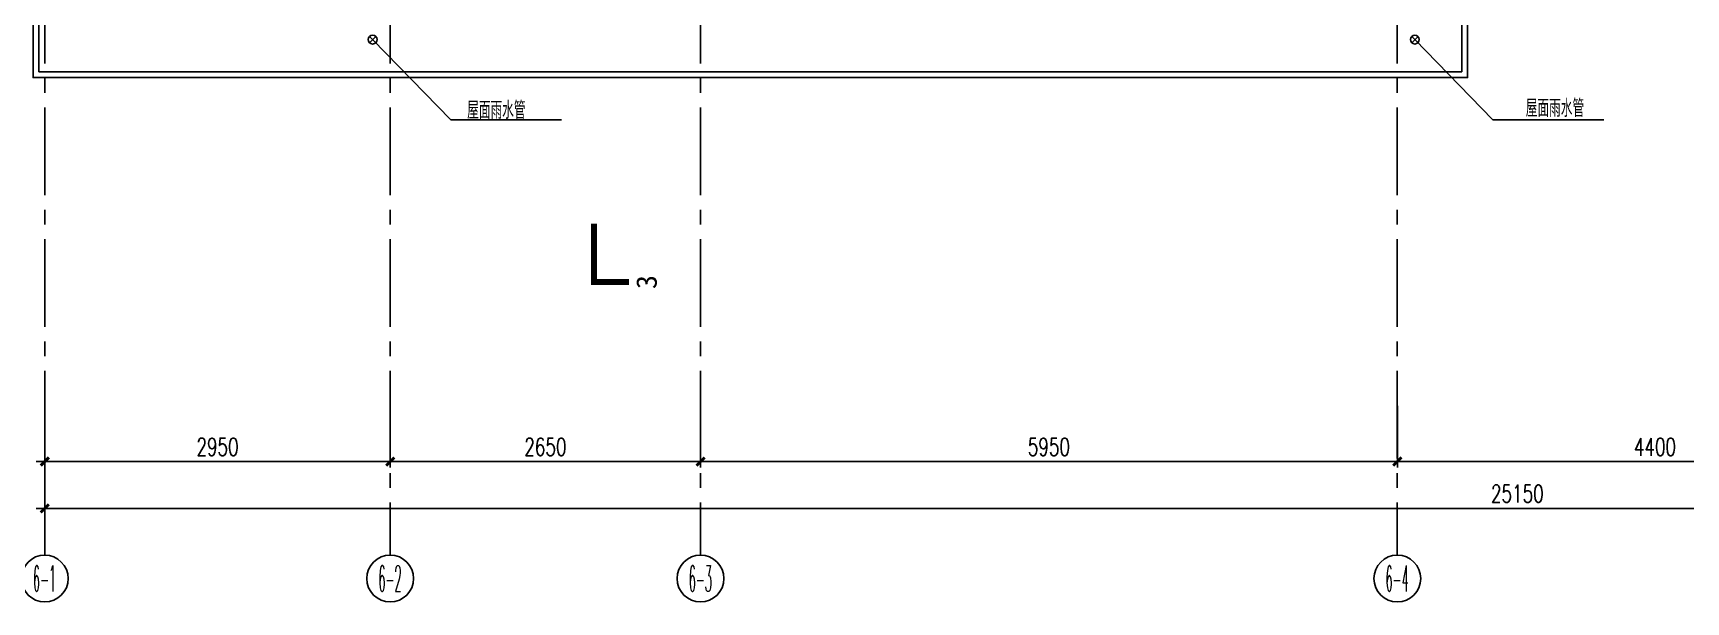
# Model space of a CAD drawing. Extents: x -395226 to -176901, y -140672 to 68263.
# Drawn here: x -328320 to -314205, y 20300 to 25161 of the extents above; entities that cross this region are included whole.
import ezdxf
from ezdxf.enums import TextEntityAlignment as Align

# ---------------------------------------------------------------- set-up
doc = ezdxf.new("R2010")
doc.units = 0
doc.header["$LTSCALE"] = 1000
doc.header["$MEASUREMENT"] = 0
doc.linetypes.add('ACAD_ISO08W100', pattern=[36, 24, -3, 6, -3])
doc.linetypes.add('Plans$0$CENTER2', pattern=[1.125, 0.75, -0.125, 0.125, -0.125])
doc.layers.get('0').update_dxf_attribs({"linetype": 'CONTINUOUS'})
doc.layers.get('Defpoints').update_dxf_attribs({"linetype": 'CONTINUOUS'})
for name, color, linetype in [('A-AXIS', 3, 'CONTINUOUS'), ('A-AXIS-TEXT', 7, 'CONTINUOUS'), ('A-DOTE', 8, 'ACAD_ISO08W100'), ('A-FIN-GRAN', 34, 'CONTINUOUS'), ('A-NOTE', 150, 'CONTINUOUS'), ('A-PUB-DIM', 3, 'CONTINUOUS'), ('A-RAIN', 6, 'CONTINUOUS'), ('Plans$0$Grid', 9, 'Plans$0$CENTER2')]:
    doc.layers.add(name, color=color, linetype=linetype)
doc.styles.add('COMPLEX', font='COMPLEX')
doc.styles.add('DIM_FONT', font='SIMPLEX', dxfattribs={"width": 0.7, "bigfont": 'GBCBIG'})
doc.styles.add('HT', font='SIMHEI.TTF')
doc.styles.add('PRC-S', font='tjromans.shx', dxfattribs={"width": 0.7, "bigfont": 'tjhztxt.shx'})
doc.dimstyles.new('DIM100', dxfattribs={"dimscale": 100, "dimtxt": 3, "dimasz": 0.01, "dimexe": 1, "dimexo": 1, "dimgap": 1, "dimtad": 1, "dimdec": 0, "dimzin": 0, "dimdsep": 46, "dimtxsty": 'DIM_FONT', "dimblk1": '_DIMX', "dimblk2": '_DIMX', "dimsah": 1, "dimcen": 0.01, "dimclrd": 256, "dimclre": 256, "dimclrt": 7, "dimadec": 0, "dimazin": 0, "dimtfac": 1, "dimtdec": 0, "dimtix": 1, "dimtmove": 2, "dimatfit": 3, "dimldrblk": '_DIMX', "dimfxl": 0, "dimtolj": 1, "dimtzin": 5, "dimarcsym": 0})

# ---------------------------------------------------------------- blocks, each defined once
blk = doc.blocks.new('_DIMX')
blk.add_line((-150, 0), (150, 0))
at = {"const_width": 50}
blk.add_lwpolyline([(-70, -70), (70, 70)], dxfattribs=at)
blk = doc.blocks.new('*D496')
at = {"layer": 'A-PUB-DIM', "lineweight": -2}
for p, q in [((-22498, -14103), (-22498, -14630)), ((-19548, -14103), (-19548, -14630)), ((-22498, -14580), (-19549, -14580))]:
    blk.add_line(p, q, dxfattribs=at)
at = {"layer": 'Defpoints', "color": 0}
for p in [(-22498, -14053), (-19548, -14053), (-19548, -14580)]:
    blk.add_point(p, dxfattribs=at)
at = {"layer": 'A-PUB-DIM', "lineweight": -2, "xscale": 0.5, "yscale": 0.5, "zscale": 0.5, "rotation": 180}
blk.add_blockref('_DIMX', (-22498, -14580), dxfattribs=at)
at = {"layer": 'A-PUB-DIM', "lineweight": -2, "xscale": 0.5, "yscale": 0.5, "zscale": 0.5}
blk.add_blockref('_DIMX', (-19548, -14580), dxfattribs=at)
at = {"layer": 'A-PUB-DIM', "insert": (-21023, -14455), "char_height": 150, "attachment_point": 5, "style": 'DIM_FONT'}
blk.add_mtext('\\A1;2950', dxfattribs=at)
blk = doc.blocks.new('*D497')
at = {"layer": 'A-PUB-DIM', "lineweight": -2}
for p, q in [((-19548, -14103), (-19548, -14630)), ((-16898, -14103), (-16898, -14630)), ((-19548, -14580), (-16899, -14580))]:
    blk.add_line(p, q, dxfattribs=at)
at = {"layer": 'Defpoints', "color": 0}
for p in [(-19548, -14053), (-16898, -14053), (-16898, -14580)]:
    blk.add_point(p, dxfattribs=at)
at = {"layer": 'A-PUB-DIM', "lineweight": -2, "xscale": 0.5, "yscale": 0.5, "zscale": 0.5, "rotation": 180}
blk.add_blockref('_DIMX', (-19548, -14580), dxfattribs=at)
at = {"layer": 'A-PUB-DIM', "lineweight": -2, "xscale": 0.5, "yscale": 0.5, "zscale": 0.5}
blk.add_blockref('_DIMX', (-16898, -14580), dxfattribs=at)
at = {"layer": 'A-PUB-DIM', "insert": (-18223, -14455), "char_height": 150, "attachment_point": 5, "style": 'DIM_FONT'}
blk.add_mtext('\\A1;2650', dxfattribs=at)
blk = doc.blocks.new('*D498')
at = {"layer": 'A-PUB-DIM', "lineweight": -2}
for p, q in [((-16898, -14103), (-16898, -14630)), ((-10948, -14103), (-10948, -14630)), ((-16898, -14580), (-10949, -14580))]:
    blk.add_line(p, q, dxfattribs=at)
at = {"layer": 'Defpoints', "color": 0}
for p in [(-16898, -14053), (-10948, -14053), (-10948, -14580)]:
    blk.add_point(p, dxfattribs=at)
at = {"layer": 'A-PUB-DIM', "lineweight": -2, "xscale": 0.5, "yscale": 0.5, "zscale": 0.5, "rotation": 180}
blk.add_blockref('_DIMX', (-16898, -14580), dxfattribs=at)
at = {"layer": 'A-PUB-DIM', "lineweight": -2, "xscale": 0.5, "yscale": 0.5, "zscale": 0.5}
blk.add_blockref('_DIMX', (-10948, -14580), dxfattribs=at)
at = {"layer": 'A-PUB-DIM', "insert": (-13923, -14455), "char_height": 150, "attachment_point": 5, "style": 'DIM_FONT'}
blk.add_mtext('\\A1;5950', dxfattribs=at)
blk = doc.blocks.new('*D499')
at = {"layer": 'A-PUB-DIM', "lineweight": -2}
for p, q in [((-10948, -14103), (-10948, -14630)), ((-6548, -14103), (-6548, -14630)), ((-10948, -14580), (-6549, -14580))]:
    blk.add_line(p, q, dxfattribs=at)
at = {"layer": 'Defpoints', "color": 0}
for p in [(-10948, -14053), (-6548, -14053), (-6548, -14580)]:
    blk.add_point(p, dxfattribs=at)
at = {"layer": 'A-PUB-DIM', "lineweight": -2, "xscale": 0.5, "yscale": 0.5, "zscale": 0.5, "rotation": 180}
blk.add_blockref('_DIMX', (-10948, -14580), dxfattribs=at)
at = {"layer": 'A-PUB-DIM', "lineweight": -2, "xscale": 0.5, "yscale": 0.5, "zscale": 0.5}
blk.add_blockref('_DIMX', (-6548, -14580), dxfattribs=at)
at = {"layer": 'A-PUB-DIM', "insert": (-8748, -14455), "char_height": 150, "attachment_point": 5, "style": 'DIM_FONT'}
blk.add_mtext('\\A1;4400', dxfattribs=at)
blk = doc.blocks.new('*D502')
at = {"layer": 'A-PUB-DIM', "lineweight": -2}
for p, q in [((-22498, -13878), (-22498, -15030)), ((2652, -13878), (2652, -15030)), ((-22498, -14980), (2651, -14980))]:
    blk.add_line(p, q, dxfattribs=at)
at = {"layer": 'Defpoints', "color": 0}
for p in [(-22498, -13828), (2652, -13828), (2652, -14980)]:
    blk.add_point(p, dxfattribs=at)
at = {"layer": 'A-PUB-DIM', "lineweight": -2, "xscale": 0.5, "yscale": 0.5, "zscale": 0.5, "rotation": 180}
blk.add_blockref('_DIMX', (-22498, -14980), dxfattribs=at)
at = {"layer": 'A-PUB-DIM', "lineweight": -2, "xscale": 0.5, "yscale": 0.5, "zscale": 0.5}
blk.add_blockref('_DIMX', (2652, -14980), dxfattribs=at)
at = {"layer": 'A-PUB-DIM', "insert": (-9923, -14855), "char_height": 150, "attachment_point": 5, "style": 'DIM_FONT'}
blk.add_mtext('\\A1;25150', dxfattribs=at)
blk = doc.blocks.new('_AXISO')
blk.add_circle((0, 0), 0.5)
at = {"layer": 'A-AXIS-TEXT', "style": 'COMPLEX', "width": 1.041667}
blk.add_attdef('A', text='', height=0.56, dxfattribs=at).set_placement((-0.25, -0.28), (0.25, -0.28), align=Align.FIT)
blk = doc.blocks.new('RAIN PIPE@100x100')
for p, q in [((-27, -27), (27, 27)), ((-27, 27), (27, -27))]:
    blk.add_line(p, q)
blk.add_circle((0, 0), 37.5)
blk = doc.blocks.new('Grid')
at = {"layer": 'Plans$0$Grid', "color": 8}
for p, q in [((-22498.2, 23320), (-22498.2, -15380)), ((-19548.2, 23320), (-19548.2, -15380)), ((-16898.2, 23320), (-16898.2, -15380)), ((-10948.2, 23320), (-10948.2, -15380))]:
    blk.add_line(p, q, dxfattribs=at)
at = {"layer": 'A-AXIS'}
ref = blk.add_blockref('_AXISO', (-22498.2, -15580), dxfattribs=dict(at, xscale=-400.0000000232831, yscale=399.9999999941792, zscale=400, rotation=180))
ref.add_attrib('A', '6-1', dxfattribs={"layer": 'A-AXIS-TEXT', "height": 224, "style": 'COMPLEX', "width": 0.334578}).set_placement((-22598.2, -15692), (-22401.9, -15692), align=Align.FIT)
ref = blk.add_blockref('_AXISO', (-19548.2, -15580), dxfattribs=dict(at, xscale=-400.0000000232831, yscale=399.9999999941792, zscale=400, rotation=180))
ref.add_attrib('A', '6-2', dxfattribs={"layer": 'A-AXIS-TEXT', "height": 224, "style": 'COMPLEX', "width": 0.306696}).set_placement((-19648.2, -15692), (-19451.9, -15692), align=Align.FIT)
ref = blk.add_blockref('_AXISO', (-16898.2, -15580), dxfattribs=dict(at, xscale=-400.0000000232831, yscale=399.9999999941792, zscale=400, rotation=180))
ref.add_attrib('A', '6-3', dxfattribs={"layer": 'A-AXIS-TEXT', "height": 224, "style": 'COMPLEX', "width": 0.306696}).set_placement((-16998.2, -15692), (-16801.9, -15692), align=Align.FIT)
ref = blk.add_blockref('_AXISO', (-10948.2, -15580), dxfattribs=dict(at, xscale=-400.0000000232831, yscale=399.9999999941792, zscale=400, rotation=180))
ref.add_attrib('A', '6-4', dxfattribs={"layer": 'A-AXIS-TEXT', "height": 224, "style": 'COMPLEX', "width": 0.296803}).set_placement((-11048.2, -15692), (-10851.9, -15692), align=Align.FIT)
at = {"layer": 'A-PUB-DIM'}
for base, p1, p2, picture, middle in [((2651.8, -14980), (-22498.2, -13827.7), (2651.8, -13827.7), '*D502', (-9923.2, -14855)), ((-19548.2, -14580), (-22498.2, -14053.5), (-19548.2, -14053.5), '*D496', (-21023.2, -14455)), ((-16898.2, -14580), (-19548.2, -14053.5), (-16898.2, -14053.5), '*D497', (-18223.2, -14455)), ((-10948.2, -14580), (-16898.2, -14053.5), (-10948.2, -14053.5), '*D498', (-13923.2, -14455)), ((-6548.2, -14580), (-10948.2, -14053.5), (-6548.2, -14053.5), '*D499', (-8748.2, -14455))]:
    dim = blk.add_linear_dim(base=base, p1=p1, p2=p2, dimstyle='DIM100', override={"dimscale": 50, "dimclrt": 256}, dxfattribs=at)
    dim.commit()
    dim.dimension.update_dxf_attribs({"geometry": picture, "text_midpoint": middle})

msp = doc.modelspace()

# ---------------------------------------------------------------- linework, layer by layer
at = {"layer": 'A-FIN-GRAN'}
for points in [[(-316469.5, 26079.8), (-316069.5, 26079.8), (-316069.5, 24779.8), (-328319.5, 24779.8), (-328319.5, 29729.8), (-327919.5, 29729.8)], [(-316469.5, 26029.8), (-316119.5, 26029.8), (-316119.5, 24829.8), (-328269.5, 24829.8), (-328269.5, 29679.8), (-327919.5, 29679.8)]]:
    msp.add_lwpolyline(points, dxfattribs=at)
at = {"layer": 'A-NOTE'}
for points in [[(-323807, 24420.1), (-324753.2, 24420.1), (-325419.5, 25104.8)], [(-314907, 24420.1), (-315853.2, 24420.1), (-316519.5, 25104.8)]]:
    msp.add_lwpolyline(points, dxfattribs=at)
at = {"layer": 'A-NOTE', "const_width": 50}
msp.add_lwpolyline([(-323229.3, 23033.2), (-323529.3, 23033.2), (-323529.3, 23533.2)], dxfattribs=at)

# ---------------------------------------------------------------- block references
at = {"layer": 'A-DOTE'}
msp.add_blockref('Grid', (-305721.3, 36079.8), dxfattribs=at)
at = {"layer": 'A-RAIN'}
for p, rotation in [((-325419.5, 25104.8), 180), ((-316519.5, 25104.8), 269.9999985675946)]:
    msp.add_blockref('RAIN PIPE@100x100', p, dxfattribs=dict(at, rotation=rotation))

# ---------------------------------------------------------------- texts
at = {"layer": 'A-NOTE', "style": 'PRC-S', "width": 0.7}
for rotation, p in [(0, (-324612.4, 24427.2)), (360, (-315572.5, 24444.1))]:
    msp.add_text('屋面雨水管', height=150, rotation=rotation, dxfattribs=at).set_placement(p)
at = {"layer": 'A-NOTE', "style": 'HT'}
msp.add_attdef('3', text='1', height=175, rotation=90, dxfattribs=at).set_placement((-323079.3, 23033.2), align=Align.MIDDLE)

doc.saveas('drawing.dxf')
